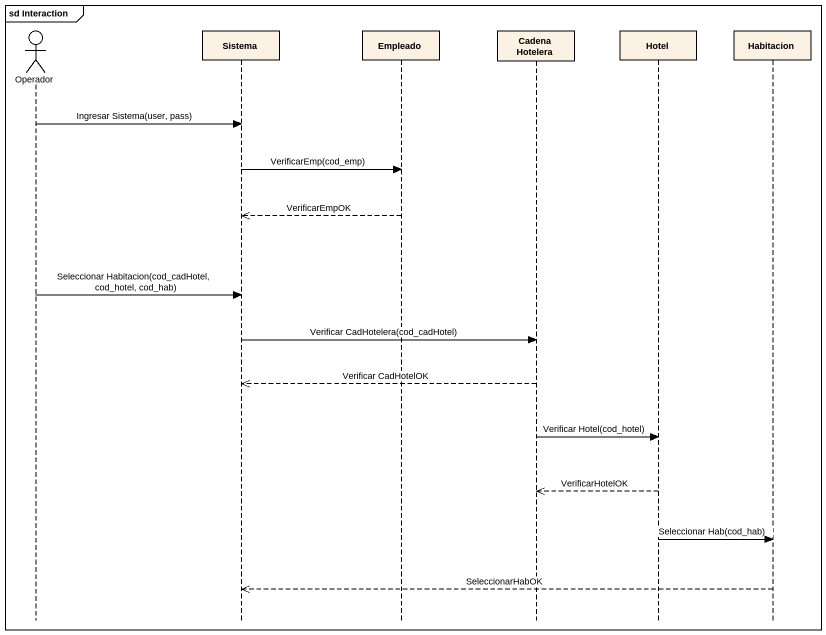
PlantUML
@startuml
mainframe sd Interaction
hide footbox
actor Operador
participant Sistema
participant Empleado
participant "Cadena Hotelera" as Cadena_Hotelera
participant Hotel
participant Habitacion

Operador -> Sistema : Ingresar Sistema(user, pass)
Sistema -> Empleado : VerificarEmp(cod_emp)
Empleado -->> Sistema : VerificarEmpOK
Operador -> Sistema : Seleccionar Habitacion(cod_cadHotel, cod_hotel, cod_hab)
Sistema -> Cadena_Hotelera : Verificar CadHotelera(cod_cadHotel)
Cadena_Hotelera -->> Sistema : Verificar CadHotelOK
Cadena_Hotelera -> Hotel : Verificar Hotel(cod_hotel)
Hotel -->> Cadena_Hotelera : VerificarHotelOK
Hotel -> Habitacion : Seleccionar Hab(cod_hab)
Habitacion -->> Sistema : SeleccionarHabOK
@enduml
